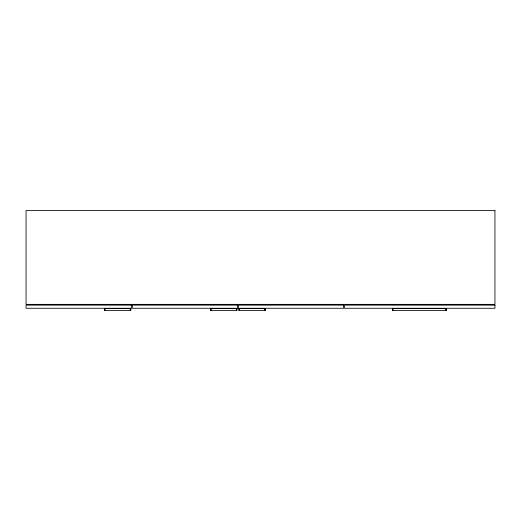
<?xml version="1.0" encoding="UTF-8"?>
<svg xmlns="http://www.w3.org/2000/svg" width="521" height="521" viewBox="0 0 521 521"><rect width="100%" height="100%" fill="white"/><g stroke="black" fill="none" stroke-linecap="round" stroke-linejoin="round"><path stroke-width="0.78" d="M104.395 310.418L130.771 310.418L130.751 308.465L104.395 308.465L104.46 310.418M236.86 308.465L210.484 308.465L210.523 310.418L236.86 310.418L236.84 308.465L236.762 310.418M446.406 308.465L446.497 310.418M446.354 308.465L446.354 310.418M446.23 308.465L446.23 310.418M446.106 308.465L446.106 310.418M446.041 308.465L446.009 310.418M445.865 308.465L445.917 310.418M445.807 308.465L445.742 310.418M445.618 308.465L445.618 310.418M392.867 308.465L392.867 310.418M392.678 308.465L392.743 310.418M392.626 310.418L392.567 308.465L392.476 310.418M265.241 308.465L265.319 310.418M265.137 308.465L265.196 310.418M265.02 308.465L265.085 310.418M264.896 308.465L264.896 310.418M239.497 308.465L239.497 310.418M239.373 308.465L239.308 310.418M239.25 308.465L239.25 310.418M239.106 308.465L239.152 310.418M236.612 308.465L236.671 310.418M236.56 308.465L236.495 310.418M236.371 308.465L236.371 310.418M210.972 308.465L210.972 310.418M210.849 308.465L210.784 310.418M210.725 308.465L210.673 310.418M210.627 308.465L210.627 310.418M130.732 308.465L130.732 310.418M130.582 308.465L130.582 310.418M130.471 308.465L130.53 310.418M130.406 308.465L130.406 310.418M130.283 308.465L130.283 310.418M104.884 308.465L104.884 310.418M104.76 308.465L104.76 310.418M104.695 308.465L104.643 310.418M104.584 308.465L104.539 310.418M494.95 210.582L26.05 210.582L26.05 304.362L494.95 304.362L494.95 210.582M131.357 305.143L26.05 305.143L26.05 308.269L131.357 308.269L131.357 305.143M237.446 305.143L132.334 305.143L132.334 308.269L237.446 308.269L237.446 305.143M343.534 305.143L238.423 305.143L238.423 308.269L343.534 308.269L343.534 305.143M494.95 305.143L344.511 305.143L344.511 308.269L494.95 308.269L494.95 305.143M265.384 308.465L239.009 308.465L239.048 310.418L265.384 310.418L265.345 308.465M446.595 308.465L392.378 308.465L392.417 310.418L446.595 310.418L446.595 308.465"/></g></svg>
